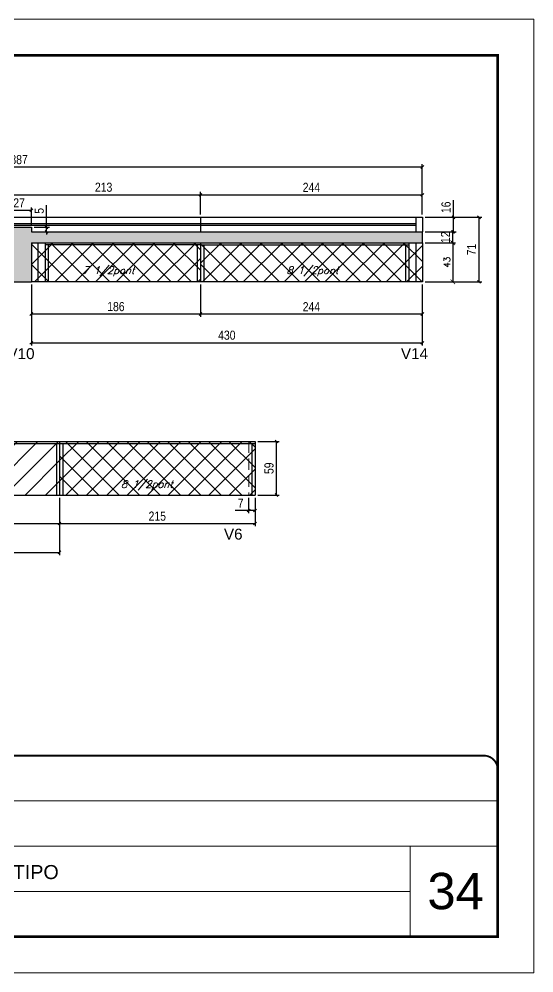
# Model space of a CAD drawing. Extents: x -10448 to -1189, y -11772 to 17235.
# Drawn here: x -7944 to -7378, y 6606 to 7656 of the extents above; entities that cross this region are included whole.
import ezdxf

# ---------------------------------------------------------------- set-up
doc = ezdxf.new("R2010")
doc.units = 0
for name, pattern in [('CONTINUO', [0]), ('DASHED', [0.75, 0.5, -0.25]), ('HIDDEN', [0.375, 0.25, -0.125])]:
    doc.linetypes.add(name, pattern=pattern)
for name, color, linetype in [('5', 5, 'Continuous'), ('COTA', 241, 'Continuous'), ('Painéis', 200, 'Continuous'), ('Reaproveitamento', 251, 'Continuous'), ('SARR_2.2x7', 40, 'Continuous'), ('SARR_3.5x7', 81, 'Continuous'), ('texto', 7, 'Continuous')]:
    doc.layers.add(name, color=color, linetype=linetype)
for name, color, linetype, lineweight in [('CARIMBO', 255, 'Continuous', 9), ('Folhas', 255, 'Continuous', 9), ('Hachura', 251, 'Continuous', 9), ('Sarr 2.2x7', 40, 'Continuous', 9), ('SARRAFO DE PRESSAO', 251, 'DASHED', 9)]:
    doc.layers.add(name, color=color, linetype=linetype, lineweight=lineweight)
doc.styles.add('ARIAL', font='arial.ttf')
doc.styles.add('COTA TECNICA', font='techl___.ttf', dxfattribs={"height": 10})
doc.styles.add('Romans', font='romans.shx')
doc.styles.get("Standard").update_dxf_attribs({"font": 'arial.ttf'})
doc.dimstyles.new('Cota Paínel', dxfattribs={"dimtxt": 7, "dimasz": 5, "dimexe": 3, "dimexo": 3, "dimgap": 3, "dimtad": 1, "dimdec": 1, "dimzin": 12, "dimdsep": 46, "dimtxsty": 'Romans', "dimblk": 'ARCHTICK', "dimcen": 0, "dimclrd": 4, "dimclre": 4, "dimclrt": 1, "dimadec": 1, "dimazin": 3, "dimtfac": 1, "dimtdec": 1, "dimtmove": 0, "dimatfit": 3, "dimldrblk": 'OBLIQUE', "dimfxl": 1, "dimtolj": 1, "dimtzin": 12, "dimarcsym": 0})
doc.dimstyles.new('PAINEL', dxfattribs={"dimtxt": 10, "dimasz": 3, "dimexe": 3, "dimexo": 3, "dimgap": 3, "dimtad": 1, "dimdec": 1, "dimzin": 12, "dimdsep": 46, "dimtxsty": 'COTA TECNICA', "dimblk1": 'OBLIQUE', "dimblk2": 'OBLIQUE', "dimsah": 1, "dimcen": 0.9, "dimclrd": 4, "dimclre": 4, "dimclrt": 240, "dimadec": 1, "dimazin": 3, "dimtfac": 1, "dimtdec": 1, "dimtmove": 0, "dimatfit": 3, "dimfxl": 1, "dimtolj": 1, "dimtzin": 12, "dimarcsym": 0})
pattern_1 = [(45, (-139469.283, -18320.478), (-11.2253202, 11.2253202), []), (135, (-139469.283, -18320.478), (-11.2253202, -11.2253202), [])]

# ---------------------------------------------------------------- blocks, each defined once
blk = doc.blocks.new('9999999999')
at = {"color": 30, "linetype": 'CONTINUO'}
for p, q in [((98564.6, 34379.6), (99584, 34379.6)), ((98564.6, 34329.8), (99488, 34329.8)), ((99584, 34329.8), (99488, 34329.8)), ((99488, 34329.8), (99488, 34230.2)), ((98564.6, 34280), (99488, 34280))]:
    blk.add_line(p, q, dxfattribs=at)
at = {"color": 30, "linetype": 'CONTINUO', "const_width": 2}
blk.add_lwpolyline([(99584, 34230.2), (99584, 34414.4, 0.414214), (99569, 34429.4), (98229, 34429.4, 0.414214), (98214, 34414.4), (98214, 34245.2, 0.414214), (98229, 34230.2), (99584, 34230.2)], format="xyb", dxfattribs=at)
at = {"layer": 'Folhas'}
blk.add_lwpolyline([(98139, 34190.2), (99624, 34190.2), (99624, 35240.2), (98139, 35240.2)], close=True, dxfattribs=at)
at = {"layer": 'Folhas', "color": 30, "const_width": 3}
blk.add_lwpolyline([(98214, 34230.2), (99584, 34230.2), (99584, 35200.2), (98214, 35200.2)], close=True, dxfattribs=at)
at = {"color": 7, "linetype": 'Continuous', "ltscale": 5, "style": 'ARIAL'}
blk.add_text('2°, 3° E PAVIMENTO TIPO', height=15.483, dxfattribs=at).set_placement((98837.7, 34293.5))
blk = doc.blocks.new('_Oblique')
at = {"color": 0, "linetype": 'ByBlock', "lineweight": -2}
blk.add_line((-0.5, -0.5), (0.5, 0.5), dxfattribs=at)
blk = doc.blocks.new('*D1611')
at = {"layer": 'COTA', "color": 4, "linetype": 'ByBlock', "lineweight": -2, "transparency": 16777216}
for p, q in [((-8144, 7128.7), (-8144, 7097.3)), ((-7900, 7128.7), (-7900, 7097.3)), ((-8144, 7100.3), (-7900, 7100.3))]:
    blk.add_line(p, q, dxfattribs=at)
at = {"layer": 'Defpoints', "color": 0, "linetype": 'ByBlock', "transparency": 16777216}
for p in [(-8144, 7131.7), (-7900, 7131.7), (-7900, 7100.3)]:
    blk.add_point(p, dxfattribs=at)
at = {"layer": 'COTA', "color": 4, "linetype": 'ByBlock', "lineweight": -2, "transparency": 16777216, "xscale": 3, "yscale": 3, "zscale": 3, "rotation": 180}
blk.add_blockref('_Oblique', (-8144, 7100.3), dxfattribs=at)
at = {"layer": 'COTA', "color": 4, "linetype": 'ByBlock', "lineweight": -2, "transparency": 16777216, "xscale": 3, "yscale": 3, "zscale": 3}
blk.add_blockref('_Oblique', (-7900, 7100.3), dxfattribs=at)
at = {"layer": 'COTA', "color": 240, "linetype": 'ByBlock', "transparency": 16777216, "insert": (-8022, 7108.3), "char_height": 10, "attachment_point": 5, "style": 'COTA TECNICA'}
blk.add_mtext('\\A1;244', dxfattribs=at)
blk = doc.blocks.new('*D1612')
at = {"layer": 'COTA', "color": 4, "linetype": 'ByBlock', "lineweight": -2, "transparency": 16777216}
for p, q in [((-7900, 7128.7), (-7900, 7097.3)), ((-7685, 7128.7), (-7685, 7097.3)), ((-7900, 7100.3), (-7685, 7100.3))]:
    blk.add_line(p, q, dxfattribs=at)
at = {"layer": 'Defpoints', "color": 0, "linetype": 'ByBlock', "transparency": 16777216}
for p in [(-7900, 7131.7), (-7685, 7131.7), (-7685, 7100.3)]:
    blk.add_point(p, dxfattribs=at)
at = {"layer": 'COTA', "color": 4, "linetype": 'ByBlock', "lineweight": -2, "transparency": 16777216, "xscale": 3, "yscale": 3, "zscale": 3, "rotation": 180}
blk.add_blockref('_Oblique', (-7900, 7100.3), dxfattribs=at)
at = {"layer": 'COTA', "color": 4, "linetype": 'ByBlock', "lineweight": -2, "transparency": 16777216, "xscale": 3, "yscale": 3, "zscale": 3}
blk.add_blockref('_Oblique', (-7685, 7100.3), dxfattribs=at)
at = {"layer": 'COTA', "color": 240, "linetype": 'ByBlock', "transparency": 16777216, "insert": (-7792.5, 7108.4), "char_height": 10, "attachment_point": 5, "style": 'COTA TECNICA'}
blk.add_mtext('\\A1;215', dxfattribs=at)
blk = doc.blocks.new('*D1613')
at = {"layer": 'COTA', "color": 4, "linetype": 'ByBlock', "lineweight": -2, "transparency": 16777216}
for p, q in [((-7692, 7128.7), (-7692, 7111.7)), ((-7685, 7128.7), (-7685, 7111.7)), ((-7692, 7114.7), (-7706.7, 7114.7)), ((-7685, 7114.7), (-7692, 7114.7))]:
    blk.add_line(p, q, dxfattribs=at)
at = {"layer": 'Defpoints', "color": 0, "linetype": 'ByBlock', "transparency": 16777216}
for p in [(-7692, 7131.7), (-7685, 7131.7), (-7692, 7114.7)]:
    blk.add_point(p, dxfattribs=at)
at = {"layer": 'COTA', "color": 4, "linetype": 'ByBlock', "lineweight": -2, "transparency": 16777216, "xscale": 3, "yscale": 3, "zscale": 3, "rotation": 180}
blk.add_blockref('_Oblique', (-7692, 7114.7), dxfattribs=at)
at = {"layer": 'COTA', "color": 4, "linetype": 'ByBlock', "lineweight": -2, "transparency": 16777216, "xscale": 3, "yscale": 3, "zscale": 3}
blk.add_blockref('_Oblique', (-7685, 7114.7), dxfattribs=at)
at = {"layer": 'COTA', "color": 240, "linetype": 'ByBlock', "transparency": 16777216, "insert": (-7700.8, 7122.8), "char_height": 10, "attachment_point": 5, "style": 'COTA TECNICA'}
blk.add_mtext('\\A1;7', dxfattribs=at)
blk = doc.blocks.new('*D1615')
at = {"layer": 'COTA', "color": 4, "linetype": 'ByBlock', "lineweight": -2, "transparency": 16777216}
for p, q in [((-7682, 7190.7), (-7658.5, 7190.7)), ((-7661.5, 7131.7), (-7661.5, 7190.7)), ((-7682, 7131.7), (-7658.5, 7131.7))]:
    blk.add_line(p, q, dxfattribs=at)
at = {"layer": 'Defpoints', "color": 0, "linetype": 'ByBlock', "transparency": 16777216}
for p in [(-7685, 7190.7), (-7661.5, 7190.7), (-7685, 7131.7)]:
    blk.add_point(p, dxfattribs=at)
at = {"layer": 'COTA', "color": 4, "linetype": 'ByBlock', "lineweight": -2, "transparency": 16777216, "xscale": 3, "yscale": 3, "zscale": 3}
for p, rotation in [((-7661.5, 7190.7), 90), ((-7661.5, 7131.7), 270)]:
    blk.add_blockref('_Oblique', p, dxfattribs=dict(at, rotation=rotation))
at = {"layer": 'COTA', "color": 240, "linetype": 'ByBlock', "transparency": 16777216, "insert": (-7669.6, 7161.2), "char_height": 10, "attachment_point": 5, "rotation": 90, "style": 'COTA TECNICA'}
blk.add_mtext('\\A1;59', dxfattribs=at)
blk = doc.blocks.new('*D1616')
at = {"layer": 'COTA', "color": 4, "linetype": 'ByBlock', "lineweight": -2, "transparency": 16777216}
for p, q in [((-8144, 7128.7), (-8144, 7065.6)), ((-7900, 7128.7), (-7900, 7065.6)), ((-8144, 7068.6), (-7900, 7068.6))]:
    blk.add_line(p, q, dxfattribs=at)
at = {"layer": 'Defpoints', "color": 0, "linetype": 'ByBlock', "transparency": 16777216}
for p in [(-8144, 7131.7), (-7900, 7131.7), (-7900, 7068.6)]:
    blk.add_point(p, dxfattribs=at)
at = {"layer": 'COTA', "color": 4, "linetype": 'ByBlock', "lineweight": -2, "transparency": 16777216, "xscale": 3, "yscale": 3, "zscale": 3, "rotation": 180}
blk.add_blockref('_Oblique', (-8144, 7068.6), dxfattribs=at)
at = {"layer": 'COTA', "color": 4, "linetype": 'ByBlock', "lineweight": -2, "transparency": 16777216, "xscale": 3, "yscale": 3, "zscale": 3}
blk.add_blockref('_Oblique', (-7900, 7068.6), dxfattribs=at)
at = {"layer": 'COTA', "color": 240, "linetype": 'ByBlock', "transparency": 16777216, "insert": (-8022, 7076.7), "char_height": 10, "attachment_point": 5, "style": 'COTA TECNICA'}
blk.add_mtext('\\A1;2X', dxfattribs=at)
blk = doc.blocks.new('*D1619')
at = {"layer": 'COTA', "color": 4, "linetype": 'ByBlock', "lineweight": -2, "transparency": 16777216}
for p, q in [((-7931, 7363.4), (-7931, 7328)), ((-7745, 7363.4), (-7745, 7328)), ((-7931, 7331), (-7745, 7331))]:
    blk.add_line(p, q, dxfattribs=at)
at = {"layer": 'Defpoints', "color": 0, "linetype": 'ByBlock', "transparency": 16777216}
for p in [(-7931, 7366.4), (-7745, 7366.4), (-7745, 7331)]:
    blk.add_point(p, dxfattribs=at)
at = {"layer": 'COTA', "color": 4, "linetype": 'ByBlock', "lineweight": -2, "transparency": 16777216, "xscale": 3, "yscale": 3, "zscale": 3, "rotation": 180}
blk.add_blockref('_Oblique', (-7931, 7331), dxfattribs=at)
at = {"layer": 'COTA', "color": 4, "linetype": 'ByBlock', "lineweight": -2, "transparency": 16777216, "xscale": 3, "yscale": 3, "zscale": 3}
blk.add_blockref('_Oblique', (-7745, 7331), dxfattribs=at)
at = {"layer": 'COTA', "color": 240, "linetype": 'ByBlock', "transparency": 16777216, "insert": (-7838, 7339.1), "char_height": 10, "attachment_point": 5, "style": 'COTA TECNICA'}
blk.add_mtext('\\A1;186', dxfattribs=at)
blk = doc.blocks.new('*D1620')
at = {"layer": 'COTA', "color": 4, "linetype": 'ByBlock', "lineweight": -2, "transparency": 16777216}
for p, q in [((-7745, 7363.4), (-7745, 7328)), ((-7501, 7363.4), (-7501, 7328)), ((-7745, 7331), (-7501, 7331))]:
    blk.add_line(p, q, dxfattribs=at)
at = {"layer": 'Defpoints', "color": 0, "linetype": 'ByBlock', "transparency": 16777216}
for p in [(-7745, 7366.4), (-7501, 7366.4), (-7501, 7331)]:
    blk.add_point(p, dxfattribs=at)
at = {"layer": 'COTA', "color": 4, "linetype": 'ByBlock', "lineweight": -2, "transparency": 16777216, "xscale": 3, "yscale": 3, "zscale": 3, "rotation": 180}
blk.add_blockref('_Oblique', (-7745, 7331), dxfattribs=at)
at = {"layer": 'COTA', "color": 4, "linetype": 'ByBlock', "lineweight": -2, "transparency": 16777216, "xscale": 3, "yscale": 3, "zscale": 3}
blk.add_blockref('_Oblique', (-7501, 7331), dxfattribs=at)
at = {"layer": 'COTA', "color": 240, "linetype": 'ByBlock', "transparency": 16777216, "insert": (-7623, 7339), "char_height": 10, "attachment_point": 5, "style": 'COTA TECNICA'}
blk.add_mtext('\\A1;244', dxfattribs=at)
blk = doc.blocks.new('*D537')
at = {"layer": 'COTA', "color": 4, "linetype": 'ByBlock', "lineweight": -2, "transparency": 16777216}
for p, q in [((-7931, 7363.4), (-7931, 7296.3)), ((-7501, 7363.4), (-7501, 7296.3)), ((-7931, 7299.3), (-7501, 7299.3))]:
    blk.add_line(p, q, dxfattribs=at)
at = {"layer": 'Defpoints', "color": 0, "linetype": 'ByBlock', "transparency": 16777216}
for p in [(-7931, 7366.4), (-7501, 7366.4), (-7501, 7299.3)]:
    blk.add_point(p, dxfattribs=at)
at = {"layer": 'COTA', "color": 4, "linetype": 'ByBlock', "lineweight": -2, "transparency": 16777216, "xscale": 3, "yscale": 3, "zscale": 3, "rotation": 180}
blk.add_blockref('_Oblique', (-7931, 7299.3), dxfattribs=at)
at = {"layer": 'COTA', "color": 4, "linetype": 'ByBlock', "lineweight": -2, "transparency": 16777216, "xscale": 3, "yscale": 3, "zscale": 3}
blk.add_blockref('_Oblique', (-7501, 7299.3), dxfattribs=at)
at = {"layer": 'COTA', "color": 240, "linetype": 'ByBlock', "transparency": 16777216, "insert": (-7716, 7307.6), "char_height": 10, "attachment_point": 5, "style": 'COTA TECNICA'}
blk.add_mtext('\\A1;430', dxfattribs=at)
blk = doc.blocks.new('*D1621')
at = {"layer": 'COTA', "color": 4, "linetype": 'ByBlock', "lineweight": -2, "transparency": 16777216}
for p, q in [((-7958, 7440.4), (-7958, 7465.3)), ((-7958, 7462.3), (-7745, 7462.3)), ((-7745, 7440.4), (-7745, 7465.3))]:
    blk.add_line(p, q, dxfattribs=at)
at = {"layer": 'Defpoints', "color": 0, "linetype": 'ByBlock', "transparency": 16777216}
for p in [(-7745, 7462.3), (-7958, 7437.4), (-7745, 7437.4)]:
    blk.add_point(p, dxfattribs=at)
at = {"layer": 'COTA', "color": 4, "linetype": 'ByBlock', "lineweight": -2, "transparency": 16777216, "xscale": 3, "yscale": 3, "zscale": 3, "rotation": 180}
blk.add_blockref('_Oblique', (-7958, 7462.3), dxfattribs=at)
at = {"layer": 'COTA', "color": 4, "linetype": 'ByBlock', "lineweight": -2, "transparency": 16777216, "xscale": 3, "yscale": 3, "zscale": 3}
blk.add_blockref('_Oblique', (-7745, 7462.3), dxfattribs=at)
at = {"layer": 'COTA', "color": 240, "linetype": 'ByBlock', "transparency": 16777216, "insert": (-7851.5, 7470.5), "char_height": 10, "attachment_point": 5, "style": 'COTA TECNICA'}
blk.add_mtext('\\A1;213', dxfattribs=at)
blk = doc.blocks.new('*D1622')
at = {"layer": 'COTA', "color": 4, "linetype": 'ByBlock', "lineweight": -2, "transparency": 16777216}
for p, q in [((-7745, 7440.4), (-7745, 7465.3)), ((-7745, 7462.3), (-7501, 7462.3)), ((-7501, 7440.4), (-7501, 7465.3))]:
    blk.add_line(p, q, dxfattribs=at)
at = {"layer": 'Defpoints', "color": 0, "linetype": 'ByBlock', "transparency": 16777216}
for p in [(-7501, 7462.3), (-7745, 7437.4), (-7501, 7437.4)]:
    blk.add_point(p, dxfattribs=at)
at = {"layer": 'COTA', "color": 4, "linetype": 'ByBlock', "lineweight": -2, "transparency": 16777216, "xscale": 3, "yscale": 3, "zscale": 3, "rotation": 180}
blk.add_blockref('_Oblique', (-7745, 7462.3), dxfattribs=at)
at = {"layer": 'COTA', "color": 4, "linetype": 'ByBlock', "lineweight": -2, "transparency": 16777216, "xscale": 3, "yscale": 3, "zscale": 3}
blk.add_blockref('_Oblique', (-7501, 7462.3), dxfattribs=at)
at = {"layer": 'COTA', "color": 240, "linetype": 'ByBlock', "transparency": 16777216, "insert": (-7623, 7470.4), "char_height": 10, "attachment_point": 5, "style": 'COTA TECNICA'}
blk.add_mtext('\\A1;244', dxfattribs=at)
blk = doc.blocks.new('_ArchTick')
at = {"color": 0, "linetype": 'ByBlock', "const_width": 0.15}
blk.add_lwpolyline([(-0.5, -0.5), (0.5, 0.5)], dxfattribs=at)
blk = doc.blocks.new('*D539')
at = {"layer": 'COTA', "color": 4, "lineweight": -2, "transparency": 16777216}
for p, q in [((-7498, 7409.4), (-7464.5, 7409.4)), ((-7467.5, 7409.4), (-7467.5, 7366.4)), ((-7498, 7366.4), (-7464.5, 7366.4))]:
    blk.add_line(p, q, dxfattribs=at)
at = {"layer": 'Defpoints', "color": 0, "transparency": 16777216}
for p in [(-7501, 7409.4), (-7501, 7366.4), (-7467.5, 7366.4)]:
    blk.add_point(p, dxfattribs=at)
at = {"layer": 'COTA', "color": 4, "lineweight": -2, "transparency": 16777216, "xscale": 5, "yscale": 5, "zscale": 5}
for p, rotation in [((-7467.5, 7409.4), 90), ((-7467.5, 7366.4), 270)]:
    blk.add_blockref('_ArchTick', p, dxfattribs=dict(at, rotation=rotation))
at = {"layer": 'COTA', "color": 1, "transparency": 16777216, "insert": (-7474, 7387.9), "char_height": 7, "attachment_point": 5, "rotation": 90, "style": 'Romans'}
blk.add_mtext('\\A1;43', dxfattribs=at)
blk = doc.blocks.new('*D540')
at = {"layer": 'COTA', "color": 4, "linetype": 'ByBlock', "lineweight": -2, "transparency": 16777216}
for p, q in [((-7498, 7421.4), (-7464.5, 7421.4)), ((-7467.5, 7409.4), (-7467.5, 7421.4)), ((-7498, 7409.4), (-7464.5, 7409.4))]:
    blk.add_line(p, q, dxfattribs=at)
at = {"layer": 'Defpoints', "color": 0, "linetype": 'ByBlock', "transparency": 16777216}
for p in [(-7501, 7421.4), (-7467.5, 7421.4), (-7501, 7409.4)]:
    blk.add_point(p, dxfattribs=at)
at = {"layer": 'COTA', "color": 4, "linetype": 'ByBlock', "lineweight": -2, "transparency": 16777216, "xscale": 3, "yscale": 3, "zscale": 3}
for p, rotation in [((-7467.5, 7421.4), 90), ((-7467.5, 7409.4), 270)]:
    blk.add_blockref('_Oblique', p, dxfattribs=dict(at, rotation=rotation))
at = {"layer": 'COTA', "color": 240, "linetype": 'ByBlock', "transparency": 16777216, "insert": (-7475.5, 7415.4), "char_height": 10, "attachment_point": 5, "rotation": 90, "style": 'COTA TECNICA'}
blk.add_mtext('\\A1;12', dxfattribs=at)
blk = doc.blocks.new('*D541')
at = {"layer": 'COTA', "color": 4, "linetype": 'ByBlock', "lineweight": -2, "transparency": 16777216}
for p, q in [((-7498, 7437.4), (-7435.7, 7437.4)), ((-7438.7, 7437.4), (-7438.7, 7366.4)), ((-7498, 7366.4), (-7435.7, 7366.4))]:
    blk.add_line(p, q, dxfattribs=at)
at = {"layer": 'Defpoints', "color": 0, "linetype": 'ByBlock', "transparency": 16777216}
for p in [(-7501, 7437.4), (-7501, 7366.4), (-7438.7, 7366.4)]:
    blk.add_point(p, dxfattribs=at)
at = {"layer": 'COTA', "color": 4, "linetype": 'ByBlock', "lineweight": -2, "transparency": 16777216, "xscale": 3, "yscale": 3, "zscale": 3}
for p, rotation in [((-7438.7, 7437.4), 90), ((-7438.7, 7366.4), 270)]:
    blk.add_blockref('_Oblique', p, dxfattribs=dict(at, rotation=rotation))
at = {"layer": 'COTA', "color": 240, "linetype": 'ByBlock', "transparency": 16777216, "insert": (-7446.8, 7401.9), "char_height": 10, "attachment_point": 5, "rotation": 90, "style": 'COTA TECNICA'}
blk.add_mtext('\\A1;71', dxfattribs=at)
blk = doc.blocks.new('*D542')
at = {"layer": 'COTA', "color": 4, "linetype": 'ByBlock', "lineweight": -2, "transparency": 16777216}
for p, q in [((-7466.8, 7437.4), (-7466.8, 7456.4)), ((-7498, 7437.4), (-7463.8, 7437.4)), ((-7466.8, 7421.4), (-7466.8, 7437.4)), ((-7498, 7421.4), (-7463.8, 7421.4))]:
    blk.add_line(p, q, dxfattribs=at)
at = {"layer": 'Defpoints', "color": 0, "linetype": 'ByBlock', "transparency": 16777216}
for p in [(-7501, 7437.4), (-7466.8, 7437.4), (-7501, 7421.4)]:
    blk.add_point(p, dxfattribs=at)
at = {"layer": 'COTA', "color": 4, "linetype": 'ByBlock', "lineweight": -2, "transparency": 16777216, "xscale": 3, "yscale": 3, "zscale": 3}
for p, rotation in [((-7466.8, 7437.4), 90), ((-7466.8, 7421.4), 270)]:
    blk.add_blockref('_Oblique', p, dxfattribs=dict(at, rotation=rotation))
at = {"layer": 'COTA', "color": 240, "linetype": 'ByBlock', "transparency": 16777216, "insert": (-7474.9, 7448.4), "char_height": 10, "attachment_point": 5, "rotation": 90, "style": 'COTA TECNICA'}
blk.add_mtext('\\A1;16', dxfattribs=at)
blk = doc.blocks.new('*D543')
at = {"layer": 'COTA', "color": 4, "linetype": 'ByBlock', "lineweight": -2, "transparency": 16777216}
for p, q in [((-8388, 7440.4), (-8388, 7495.8)), ((-8388, 7492.8), (-7501, 7492.8)), ((-7501, 7440.4), (-7501, 7495.8))]:
    blk.add_line(p, q, dxfattribs=at)
at = {"layer": 'Defpoints', "color": 0, "linetype": 'ByBlock', "transparency": 16777216}
for p in [(-7501, 7492.8), (-8388, 7437.4), (-7501, 7437.4)]:
    blk.add_point(p, dxfattribs=at)
at = {"layer": 'COTA', "color": 4, "linetype": 'ByBlock', "lineweight": -2, "transparency": 16777216, "xscale": 3, "yscale": 3, "zscale": 3, "rotation": 180}
blk.add_blockref('_Oblique', (-8388, 7492.8), dxfattribs=at)
at = {"layer": 'COTA', "color": 4, "linetype": 'ByBlock', "lineweight": -2, "transparency": 16777216, "xscale": 3, "yscale": 3, "zscale": 3}
blk.add_blockref('_Oblique', (-7501, 7492.8), dxfattribs=at)
at = {"layer": 'COTA', "color": 240, "linetype": 'ByBlock', "transparency": 16777216, "insert": (-7944.5, 7500.9), "char_height": 10, "attachment_point": 5, "style": 'COTA TECNICA'}
blk.add_mtext('\\A1;887', dxfattribs=at)
blk = doc.blocks.new('*D1624')
at = {"layer": 'COTA', "color": 4, "linetype": 'ByBlock', "lineweight": -2, "transparency": 16777216}
for p, q in [((-7914.2, 7426.4), (-7914.2, 7450.6)), ((-7928, 7426.4), (-7911.2, 7426.4)), ((-7914.2, 7421.4), (-7914.2, 7426.4)), ((-7928, 7421.4), (-7911.2, 7421.4)), ((-7914.2, 7421.4), (-7914.2, 7418.4))]:
    blk.add_line(p, q, dxfattribs=at)
at = {"layer": 'Defpoints', "color": 0, "linetype": 'ByBlock', "transparency": 16777216}
for p in [(-7931, 7426.4), (-7914.2, 7426.4), (-7931, 7421.4)]:
    blk.add_point(p, dxfattribs=at)
at = {"layer": 'COTA', "color": 4, "linetype": 'ByBlock', "lineweight": -2, "transparency": 16777216, "xscale": 3, "yscale": 3, "zscale": 3}
for p, rotation in [((-7914.2, 7426.4), 270), ((-7914.2, 7421.4), 90)]:
    blk.add_blockref('_Oblique', p, dxfattribs=dict(at, rotation=rotation))
at = {"layer": 'COTA', "color": 240, "linetype": 'ByBlock', "transparency": 16777216, "insert": (-7922.3, 7444.5), "char_height": 10, "attachment_point": 5, "rotation": 90, "style": 'COTA TECNICA'}
blk.add_mtext('\\A1;5', dxfattribs=at)
blk = doc.blocks.new('*D562')
at = {"layer": 'COTA', "color": 4, "linetype": 'ByBlock', "lineweight": -2, "transparency": 16777216}
for p, q in [((-7958, 7440.4), (-7958, 7448.2)), ((-7958, 7445.2), (-7931, 7445.2)), ((-7931, 7429.4), (-7931, 7448.2))]:
    blk.add_line(p, q, dxfattribs=at)
at = {"layer": 'Defpoints', "color": 0, "linetype": 'ByBlock', "transparency": 16777216}
for p in [(-7931, 7445.2), (-7958, 7437.4), (-7931, 7426.4)]:
    blk.add_point(p, dxfattribs=at)
at = {"layer": 'COTA', "color": 4, "linetype": 'ByBlock', "lineweight": -2, "transparency": 16777216, "xscale": 3, "yscale": 3, "zscale": 3, "rotation": 180}
blk.add_blockref('_Oblique', (-7958, 7445.2), dxfattribs=at)
at = {"layer": 'COTA', "color": 4, "linetype": 'ByBlock', "lineweight": -2, "transparency": 16777216, "xscale": 3, "yscale": 3, "zscale": 3}
blk.add_blockref('_Oblique', (-7931, 7445.2), dxfattribs=at)
at = {"layer": 'COTA', "color": 240, "linetype": 'ByBlock', "transparency": 16777216, "insert": (-7944.5, 7453.3), "char_height": 10, "attachment_point": 5, "style": 'COTA TECNICA'}
blk.add_mtext('\\A1;27', dxfattribs=at)

msp = doc.modelspace()

# ---------------------------------------------------------------- hatches: boundary and pattern name
at = {"layer": 'COTA', "linetype": 'ByBlock'}
h = msp.add_hatch(dxfattribs=at)
h.set_pattern_fill('AR-CONC', color=256, scale=0.03)
h.set_pattern_definition([(50, (-137876.2827, -18205.4775), (5.46554007, -0.47817257), [0.5715, -6.2865]), (355, (-137876.2827, -18205.4775), (-1.05730264, 5.73170536), [0.4572, -5.02921753]), (100.4514447, (-137875.827, -18205.5174), (4.40823741, 5.25353256), [0.48570026, -5.34270734]), (46.1842, (-137876.283, -18203.9535), (8.13237123, -1.26126984), [0.85725, -9.42975]), (96.6355576, (-137875.605, -18204.059), (7.122124, 7.42278374), [0.7285507, -8.01406824]), (351.184151, (-137876.283, -18203.9535), (7.122124, 7.42278374), [0.685799, -7.54379196]), (21, (-137875.5207, -18204.3345), (4.54843174, -3.06795595), [0.5715, -6.2865]), (326, (-137875.5207, -18204.3345), (1.85406085, 5.52563898), [0.4572, -5.0292]), (71.451445, (-137875.1417, -18204.59), (6.40249258, 2.45768307), [0.48570026, -5.34269813]), (37.5, (-137876.2827, -18205.4775), (0.092658098, 2.536651166), [0, -4.96824, 0, -5.1054, 0, -5.04825]), (7.5, (-137876.2827, -18205.4775), (2.004589875, 3.005417245), [0, -2.91084, 0, -4.85394, 0, -1.92405]), (327.5, (-137877.982, -18205.4775), (4.067717855, -0.17186232), [0, -1.905, 0, -5.9436, 0, -7.8867]), (317.5, (-137878.744, -18205.4775), (4.44387544, 0.76279473), [0, -2.4765, 0, -3.94716, 0, -5.6007])])
h.paths.add_polyline_path([(-7957.98, 7366.42), (-7930.98, 7366.42), (-7930.98, 7409.42), (-7500.98, 7409.42), (-7500.98, 7421.42), (-7930.98, 7421.42), (-7930.98, 7426.42), (-7957.98, 7426.42), (-7957.98, 7421.42), (-8387.98, 7421.42), (-8387.98, 7409.42), (-7957.98, 7409.42)])
at = {"layer": 'Hachura', "linetype": 'ByBlock'}
h = msp.add_hatch(dxfattribs=at)
h.set_pattern_fill('ANSI37', color=256, scale=5)
h.set_pattern_definition(pattern_1)
h.paths.add_polyline_path([(-7930.98, 7409.42), (-7930.98, 7366.42), (-7744.98, 7366.42), (-7744.98, 7409.42)])
h = msp.add_hatch(dxfattribs=at)
h.set_pattern_fill('ANSI37', color=256, scale=5)
h.paths.add_polyline_path([(-7744.98, 7409.42), (-7744.98, 7366.42), (-7500.98, 7366.42), (-7500.98, 7409.42)])
h = msp.add_hatch(dxfattribs=at)
h.set_pattern_fill('ANSI37', color=256, scale=5)
h.set_pattern_definition(pattern_1)
h.paths.add_polyline_path([(-7899.98, 7190.72), (-7899.98, 7131.72), (-7684.98, 7131.72), (-7684.98, 7190.72)])
at = {"layer": 'Reaproveitamento', "linetype": 'ByBlock'}
h = msp.add_hatch(dxfattribs=at)
h.set_pattern_fill('ANSI31', color=256, scale=5)
h.set_pattern_definition([(45, (-139469.283, -18320.478), (-11.2253202, 11.2253202), [])])
h.paths.add_polyline_path([(-8143.98, 7131.72), (-7899.98, 7131.72), (-7899.98, 7190.72), (-8143.98, 7190.72)])

# ---------------------------------------------------------------- linework, layer by layer
at = {"layer": 'COTA', "linetype": 'ByBlock'}
msp.add_line((-7957.98, 7366.42), (-7930.98, 7366.42), dxfattribs=at)
at = {"layer": 'Painéis'}
for p, q in [((-8387.98, 7437.42), (-7500.98, 7437.42)), ((-7744.98, 7437.42), (-7744.98, 7421.42)), ((-7500.98, 7437.42), (-7500.98, 7421.42)), ((-7930.98, 7421.42), (-7500.98, 7421.42)), ((-7930.98, 7409.42), (-7500.98, 7409.42)), ((-7930.98, 7409.42), (-7930.98, 7366.42)), ((-7744.98, 7409.42), (-7744.98, 7366.42)), ((-7500.98, 7409.42), (-7500.98, 7366.42)), ((-7500.98, 7366.42), (-7930.98, 7366.42)), ((-8387.98, 7190.72), (-7684.98, 7190.72)), ((-7899.98, 7190.72), (-7899.98, 7131.72)), ((-7899.98, 7190.72), (-7899.98, 7131.72)), ((-7899.98, 7190.72), (-7899.98, 7131.72)), ((-7684.98, 7190.72), (-7684.98, 7131.72)), ((-8387.98, 7131.72), (-7684.98, 7131.72))]:
    msp.add_line(p, q, dxfattribs=at)
at = {"layer": 'Painéis', "linetype": 'ByBlock'}
for p, q in [((-7957.98, 7426.42), (-7930.98, 7426.42)), ((-7930.98, 7426.42), (-7930.98, 7421.42)), ((-7500.98, 7409.42), (-7500.98, 7421.42))]:
    msp.add_line(p, q, dxfattribs=at)
at = {"layer": 'Sarr 2.2x7', "linetype": 'HIDDEN', "ltscale": 50}
msp.add_line((-7691.98, 7190.72), (-7691.98, 7131.72), dxfattribs=at)
at = {"layer": 'SARR_2.2x7', "linetype": 'Continuous'}
for p, q in [((-7507.98, 7437.42), (-7507.98, 7421.42)), ((-8143.98, 7430.42), (-7744.98, 7430.42)), ((-7744.98, 7428.42), (-8143.98, 7428.42)), ((-7744.98, 7430.42), (-7507.98, 7430.42)), ((-7507.98, 7428.42), (-7744.98, 7428.42)), ((-7923.98, 7409.42), (-7923.98, 7366.42)), ((-7744.98, 7407.22), (-7915.98, 7407.22)), ((-7744.98, 7407.22), (-7515.98, 7407.22)), ((-7507.98, 7409.42), (-7507.98, 7366.42)), ((-8143.98, 7188.52), (-7899.98, 7188.52)), ((-7899.98, 7188.52), (-7899.98, 7188.52)), ((-7899.98, 7188.52), (-7684.98, 7188.52))]:
    msp.add_line(p, q, dxfattribs=at)
at = {"layer": 'SARR_3.5x7'}
for p, q in [((-7915.98, 7409.42), (-7915.98, 7366.42)), ((-7912.48, 7407.22), (-7912.48, 7366.42)), ((-7748.48, 7407.22), (-7748.48, 7366.42)), ((-7741.48, 7407.22), (-7741.48, 7366.42)), ((-7519.48, 7407.22), (-7519.48, 7366.42)), ((-7515.98, 7409.42), (-7515.98, 7366.42)), ((-7903.48, 7188.52), (-7903.48, 7131.72)), ((-7896.48, 7188.52), (-7896.48, 7131.72)), ((-7896.48, 7188.52), (-7896.48, 7131.72)), ((-7688.48, 7188.52), (-7688.48, 7131.72))]:
    msp.add_line(p, q, dxfattribs=at)

# ---------------------------------------------------------------- block references
at = {"layer": 'SARRAFO DE PRESSAO', "color": 6, "linetype": 'ByBlock'}
msp.add_blockref('9999999999', (-107002.26, -27584.58), dxfattribs=at)

# ---------------------------------------------------------------- texts
at = {"layer": '5', "linetype": 'Continuous'}
for s, p in [('V10', (-7957.29, 7281.36)), ('V14', (-7524.54, 7281.36)), ('V6', (-7719.19, 7082.65))]:
    msp.add_text(s, height=12, rotation=0.00004, dxfattribs=at).set_placement(p)
at = {"layer": 'CARIMBO', "style": 'ARIAL'}
msp.add_text('34', height=40, dxfattribs=at).set_placement((-7495.42, 6675.77))
at = {"layer": 'texto', "color": 2, "char_height": 8, "attachment_point": 5, "style": 'Romans'}
for s, insert in [('{\\Q19;\\C256;7 1/2pont}', (-7846.14, 7377.8)), ('{\\Q19;\\C256;8 1/2pont}', (-7621.82, 7377.8)), ('{\\Q19;\\C256;8 1/2pont}', (-7803.91, 7142.38))]:
    msp.add_mtext(s, dxfattribs=dict(at, insert=insert))

# ---------------------------------------------------------------- dimensions: what is measured, and where the dimension line sits
at = {"layer": 'COTA', "linetype": 'ByBlock'}
for base, p1, p2, picture, middle in [((-7500.98, 7492.82), (-8387.98, 7437.42), (-7500.98, 7437.42), '*D543', (-7944.48, 7500.91)), ((-7744.98, 7462.3), (-7957.98, 7437.42), (-7744.98, 7437.42), '*D1621', (-7851.48, 7470.52)), ((-7930.98, 7445.19), (-7957.98, 7437.42), (-7930.98, 7426.42), '*D562', (-7944.48, 7453.26)), ((-7744.98, 7330.96), (-7930.98, 7366.42), (-7744.98, 7366.42), '*D1619', (-7837.98, 7339.08)), ((-7691.98, 7114.7), (-7684.98, 7131.72), (-7691.98, 7131.72), '*D1613', (-7700.84, 7122.77))]:
    dim = msp.add_linear_dim(base=base, p1=p1, p2=p2, dimstyle='PAINEL', dxfattribs=at)
    dim.commit()
    dim.dimension.update_dxf_attribs({"geometry": picture, "text_midpoint": middle})
for base, p1, p2, picture, middle in [((-7500.98, 7462.3), (-7744.98, 7437.42), (-7500.98, 7437.42), '*D1622', (-7622.98, 7470.37)), ((-7500.98, 7330.96), (-7744.98, 7366.42), (-7500.98, 7366.42), '*D1620', (-7622.98, 7339.03)), ((-7899.98, 7100.25), (-8143.98, 7131.72), (-7899.98, 7131.72), '*D1611', (-8021.98, 7108.33)), ((-7684.98, 7100.25), (-7899.98, 7131.72), (-7684.98, 7131.72), '*D1612', (-7792.48, 7108.36))]:
    dim = msp.add_linear_dim(base=base, p1=p1, p2=p2, dimstyle='PAINEL', override={"dimtmove": 1}, dxfattribs=at)
    dim.commit()
    dim.dimension.update_dxf_attribs({"geometry": picture, "text_midpoint": middle})
for base, p1, p2, picture, middle in [((-7466.83, 7437.42), (-7500.98, 7421.42), (-7500.98, 7437.42), '*D542', (-7474.93, 7448.43)), ((-7438.68, 7366.42), (-7500.98, 7437.42), (-7500.98, 7366.42), '*D541', (-7446.76, 7401.92)), ((-7661.47, 7190.72), (-7684.98, 7131.72), (-7684.98, 7190.72), '*D1615', (-7669.61, 7161.22))]:
    dim = msp.add_linear_dim(base=base, p1=p1, p2=p2, angle=90, dimstyle='PAINEL', dxfattribs=at)
    dim.commit()
    dim.dimension.update_dxf_attribs({"geometry": picture, "text_midpoint": middle})
for base, p1, p2, picture, middle in [((-7914.23, 7426.42), (-7930.98, 7421.42), (-7930.98, 7426.42), '*D1624', (-7914.23, 7444.52)), ((-7467.46, 7421.42), (-7500.98, 7409.42), (-7500.98, 7421.42), '*D540', (-7467.46, 7415.42))]:
    dim = msp.add_linear_dim(base=base, p1=p1, p2=p2, angle=90, dimstyle='PAINEL', dxfattribs=at)
    dim.commit()
    dim.dimension.update_dxf_attribs({"geometry": picture, "text_midpoint": middle, "dimtype": 160})
at = {"layer": 'COTA'}
dim = msp.add_linear_dim(base=(-7467.46, 7366.42), p1=(-7500.98, 7409.42), p2=(-7500.98, 7366.42), angle=90, dimstyle='Cota Paínel', dxfattribs=at)
dim.commit()
dim.dimension.update_dxf_attribs({"geometry": '*D539', "text_midpoint": (-7473.96, 7387.92)})
at = {"layer": 'COTA', "linetype": 'ByBlock'}
dim = msp.add_linear_dim(base=(-7500.98, 7299.34), p1=(-7930.98, 7366.42), p2=(-7500.98, 7366.42), dimstyle='PAINEL', dxfattribs=at)
dim.commit()
dim.dimension.update_dxf_attribs({"geometry": '*D537', "text_midpoint": (-7715.98, 7299.34), "dimtype": 160})
dim = msp.add_linear_dim(base=(-7899.98, 7068.63), p1=(-8143.98, 7131.72), p2=(-7899.98, 7131.72), text='2X', dimstyle='PAINEL', dxfattribs=at)
dim.commit()
dim.dimension.update_dxf_attribs({"geometry": '*D1616', "text_midpoint": (-8021.98, 7076.69)})

doc.saveas('drawing.dxf')
